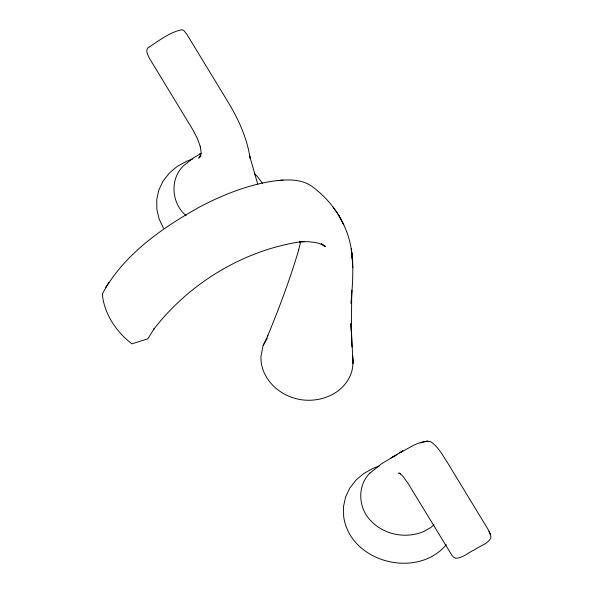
<?xml version="1.0" encoding="UTF-8"?>
<svg xmlns="http://www.w3.org/2000/svg" width="593" height="593" viewBox="0 0 593 593"><rect width="100%" height="100%" fill="white"/><g stroke="black" fill="none" stroke-linecap="round" stroke-linejoin="round"><path stroke-width="0.89" d="M351.745 290.414L351.367 331.242L351.063 323.489L353.02 363.339L352.576 355.867C353.228 362.034 353.124 368.549 350.767 374.376C342.287 395.724 316.365 404.352 295.292 398.444L291.845 397.377C274.707 391.476 260.245 375.339 260.972 356.504L262.936 345.978L267.295 338.084M351.693 290.236L351.167 303.601C352.783 278.339 355.741 251.469 344.978 227.616C338.032 211.034 326.157 196.757 311.688 186.172C300.051 178.211 285.04 179.509 271.75 181.31C246.732 185.357 222.901 194.852 200.516 206.505C162.274 227.764 123.552 254.471 102.367 293.869C103.797 313.349 116.584 332.347 131.957 343.836L147.827 338.833L154.098 328.759L153.817 329.189C189.034 283.55 242.796 250.728 299.888 241.877M300.658 241.788L298.479 250.646L298.657 250.001C290.021 279.296 279.229 307.915 267.606 336.142L267.851 335.631L263.299 345.185M105.71 287.449L108.867 282.446M369.988 473.066L369.802 473.236C356.971 485.978 358.239 508.157 370.751 520.684L370.833 520.765C384.094 534.93 406.131 539.081 423.825 531.454L430.777 527.548L433.994 524.768M446.359 544.619C417.146 579.672 349.907 562.468 343.644 516.384L343.517 506.504L345.593 496.993L349.781 488.121L355.97 480.122L363.791 473.503L373.019 468.418L379.579 465.801M201.042 155.937L198.729 158.123L200.197 156.159L199.952 156.596L200.901 153.698L200.812 154.143C201.82 153.35 199.381 142.061 200.553 147.835M369.802 473.236L381.803 463.585L396.954 454.579M393.381 456.64L402.921 450.858L399.593 452.882C409 448.397 419.866 439.761 430.718 441.711C437.975 446.529 442.208 454.586 446.892 461.695L488.039 529.319L490.871 535.983L490.796 538.244C487.276 544.278 479.552 546.027 474.155 549.993C467.988 552.58 462.51 558.384 455.513 558.228L453.608 557.205L451.985 555.426L408.562 484.207L403.003 476.349L400.038 473.585L400.438 473.8L398.555 473.229L399.541 472.962M390.409 458.359L395.457 455.461L392.069 457.396M201.249 153.328L199.737 154.18L201.153 153.387M201.286 153.298L193.34 157.908L183.519 165.781C170.413 178.263 171.251 200.412 183.474 213.191L186.18 215.726M192.814 158.857L186.254 161.474L177.025 166.559L169.205 173.178L163.016 181.169L158.835 190.049L156.752 199.559L156.856 209.329L159.161 219.099L163.535 228.275M420.489 442.949L425.826 441.303M427.746 440.903L426.285 441.177M277.316 180.583L283.061 180.094M304.194 241.588L299.428 241.907L307.73 241.647L315.817 242.515L321.791 244.39L321.184 244.108L325.275 246.495L321.747 244.071M321.614 243.99L325.275 246.495M254.397 173.697L257.288 176.38L262.529 183.333M332.636 206.416L338.736 215.192L343.71 224.614L338.736 215.192M489.9 533.337L490.152 534.026L489.181 531.35M200.204 146.293L197.276 138.325L192.844 129.756L149.606 58.588C148.146 55.386 145.166 51.094 147.953 47.766C158.642 41.08 169.672 32.022 182.162 29.717L184.045 30.725L186.884 34.364L228.031 101.989C238.512 119.26 247.073 138.065 250.098 158.183L249.601 155.781L257.688 183.993M351.234 248.675L352.435 258.978M352.709 262.988L351.745 252.551L352.813 267.495L352.805 267.065M351.063 323.489L351.96 347.075"/></g></svg>
